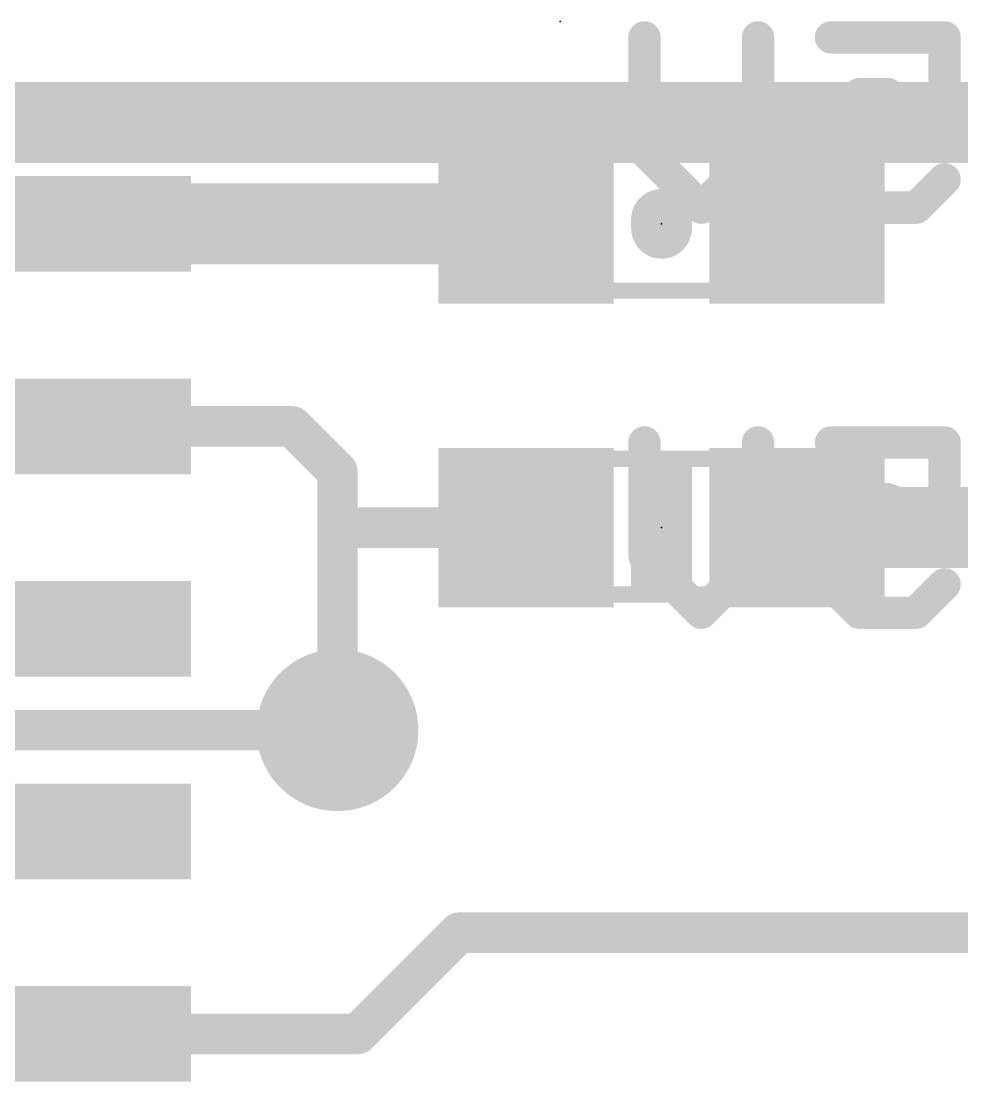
# Model space of a CAD drawing. Extents: x -25 to 82, y -23 to 23.
# Drawn here: x 17.58 to 23.47, y 10.49 to 17.15 of the extents above; entities that cross this region are included whole.
import ezdxf

# ---------------------------------------------------------------- set-up
doc = ezdxf.new("R2010")
doc.units = 0
for name, color, linetype in [('1', 12, 'CONTINUOUS'), ('16', 132, 'CONTINUOUS'), ('18', 110, 'CONTINUOUS'), ('21', 41, 'CONTINUOUS'), ('22', 40, 'CONTINUOUS'), ('23', 53, 'CONTINUOUS'), ('24', 53, 'CONTINUOUS'), ('51', 53, 'CONTINUOUS')]:
    doc.layers.add(name, color=color, linetype=linetype)

# ---------------------------------------------------------------- blocks, each defined once
blk = doc.blocks.new('RECT')
blk.add_solid([(-0.5, -0.5), (0.5, -0.5), (-0.5, 0.5), (0.5, 0.5)])
blk = doc.blocks.new('ROUNDV')
at = {"const_width": 0.5}
blk.add_lwpolyline([(0, -0.25, 1), (0, 0.25, 1), (0, -0.25)], format="xyb", dxfattribs=at)

msp = doc.modelspace()

# ---------------------------------------------------------------- linework, layer by layer
at = {"layer": '1'}
for points, const_width in [([(20.74, 15.875), (15.875, 15.875)], 0.508), ([(20.74, 15.875), (18.04, 15.875)], 0.508), ([(18.04, 14.605), (19.274, 14.605)], 0.254), ([(19.274, 14.605), (19.558, 14.321)], 0.254), ([(19.558, 14.321), (19.558, 13.97)], 0.254), ([(22.44, 13.97), (25.4, 13.97)], 0.508), ([(20.74, 13.97), (19.558, 13.97)], 0.254), ([(19.558, 12.7), (19.558, 13.97)], 0.254), ([(19.685, 10.795), (20.32, 11.43)], 0.254), ([(20.32, 11.43), (29.21, 11.43)], 0.254), ([(18.04, 10.795), (19.685, 10.795)], 0.254)]:
    msp.add_lwpolyline(points, dxfattribs=dict(at, const_width=const_width))
for points, const_width in [([(18.04, 16.002, 1), (18.04, 15.748)], 0.254), ([(20.74, 15.748, 1), (20.74, 16.002)], 0.254), ([(20.74, 15.748, 1), (20.74, 16.002)], 0.254), ([(18.04, 14.6685, 1), (18.04, 14.5415)], 0.127), ([(19.3189, 14.6499, 1), (19.2291, 14.5601)], 0.127), ([(19.274, 14.5415, 1), (19.274, 14.6685)], 0.127), ([(19.6215, 14.321, 1), (19.4945, 14.321)], 0.127), ([(19.5131, 14.2761, 1), (19.6029, 14.3659)], 0.127), ([(22.44, 14.097, 1), (22.44, 13.843)], 0.254), ([(19.558, 14.0335, 1), (19.558, 13.9065)], 0.127), ([(19.6215, 13.97, 1), (19.4945, 13.97)], 0.127), ([(19.4945, 13.97, 1), (19.6215, 13.97)], 0.127), ([(20.74, 13.9065, 1), (20.74, 14.0335)], 0.127), ([(19.4945, 12.7, 1), (19.6215, 12.7)], 0.127), ([(20.32, 11.4935, 1), (20.32, 11.3665)], 0.127), ([(20.3649, 11.3851, 1), (20.2751, 11.4749)], 0.127), ([(18.04, 10.8585, 1), (18.04, 10.7315)], 0.127), ([(19.685, 10.7315, 1), (19.685, 10.8585)], 0.127), ([(19.6401, 10.8399, 1), (19.7299, 10.7501)], 0.127)]:
    msp.add_lwpolyline(points, format="xyb", dxfattribs=dict(at, const_width=const_width))
at = {"layer": '16'}
for points, const_width in [([(16.51, 16.51), (29.21, 16.51)], 0.508), ([(15.748, 12.7), (19.558, 12.7)], 0.254)]:
    msp.add_lwpolyline(points, dxfattribs=dict(at, const_width=const_width))
at = {"layer": '16', "const_width": 0.127}
msp.add_lwpolyline([(19.558, 12.6365, 1), (19.558, 12.7635)], format="xyb", dxfattribs=at)
at = {"layer": '21', "const_width": 0.381}
msp.add_lwpolyline([(21.59, 15.9029), (21.59, 15.8471)], dxfattribs=at)
at = {"layer": '21', "const_width": 0.1905}
for points in [[(21.6852, 15.9029, 1), (21.4947, 15.9029)], [(21.4947, 15.8471, 1), (21.6852, 15.8471)]]:
    msp.add_lwpolyline(points, format="xyb", dxfattribs=at)
at = {"layer": '22', "const_width": 0.2032}
for points in [[(21.4833, 16.3325), (21.4833, 17.0443)], [(22.1951, 17.0443), (22.1951, 16.3325)], [(22.6527, 17.0443), (23.3645, 17.0443)], [(23.3645, 17.0443), (23.3645, 16.5105)], [(22.8307, 16.6884), (22.6527, 16.5105)], [(23.0086, 16.6884), (22.8307, 16.6884)], [(23.3645, 16.5105), (23.0086, 16.6884)], [(22.6527, 16.5105), (22.6527, 16.1546)], [(21.8392, 15.9766), (21.4833, 16.3325)], [(22.1951, 16.3325), (21.8392, 15.9766)], [(22.6527, 16.1546), (22.8307, 15.9766)], [(23.1866, 15.9766), (23.3645, 16.1546)], [(22.8307, 15.9766), (23.1866, 15.9766)], [(21.4833, 13.7925), (21.4833, 14.5043)], [(22.1951, 14.5043), (22.1951, 13.7925)], [(22.6527, 14.5043), (23.3645, 14.5043)], [(23.3645, 14.5043), (23.3645, 13.9705)], [(22.8307, 14.1484), (22.6527, 13.9705)], [(23.0086, 14.1484), (22.8307, 14.1484)], [(23.3645, 13.9705), (23.0086, 14.1484)], [(22.6527, 13.9705), (22.6527, 13.6146)], [(21.8392, 13.4366), (21.4833, 13.7925)], [(22.1951, 13.7925), (21.8392, 13.4366)], [(22.6527, 13.6146), (22.8307, 13.4366)], [(23.1866, 13.4366), (23.3645, 13.6146)], [(22.8307, 13.4366), (23.1866, 13.4366)]]:
    msp.add_lwpolyline(points, dxfattribs=at)
at = {"layer": '22', "const_width": 0.1016}
for points in [[(21.5341, 17.0443, 1), (21.4325, 17.0443)], [(22.2459, 17.0443, 1), (22.1443, 17.0443)], [(22.6527, 17.0951, 1), (22.6527, 16.9935)], [(23.4153, 17.0443, 1), (23.3137, 17.0443)], [(23.3645, 16.9935, 1), (23.3645, 17.0951)], [(22.8307, 16.7392, 1), (22.8307, 16.6376)], [(22.8666, 16.6525, 1), (22.7947, 16.7243)], [(23.0313, 16.7338, 1), (22.9859, 16.643)], [(23.0086, 16.6376, 1), (23.0086, 16.7392)], [(22.7035, 16.5105, 1), (22.6019, 16.5105)], [(22.6168, 16.5464, 1), (22.6886, 16.4745)], [(23.3137, 16.5105, 1), (23.4153, 16.5105)], [(23.3418, 16.465, 1), (23.3872, 16.5559)], [(21.5192, 16.3684, 1), (21.4474, 16.2966)], [(22.231, 16.2966, 1), (22.1592, 16.3684)], [(21.4325, 16.3325, 1), (21.5341, 16.3325)], [(22.1443, 16.3325, 1), (22.2459, 16.3325)], [(22.6886, 16.1905, 1), (22.6168, 16.1186)], [(23.4004, 16.1186, 1), (23.3286, 16.1905)], [(22.6019, 16.1546, 1), (22.7035, 16.1546)], [(21.8033, 16.0125, 1), (21.8751, 15.9407)], [(21.8033, 15.9407, 1), (21.8751, 16.0125)], [(22.8307, 16.0274, 1), (22.8307, 15.9258)], [(22.7947, 15.9407, 1), (22.8666, 16.0125)], [(23.1506, 16.0125, 1), (23.2225, 15.9407)], [(23.1866, 15.9258, 1), (23.1866, 16.0274)], [(21.5341, 14.5043, 1), (21.4325, 14.5043)], [(22.2459, 14.5043, 1), (22.1443, 14.5043)], [(22.6527, 14.5551, 1), (22.6527, 14.4535)], [(23.4153, 14.5043, 1), (23.3137, 14.5043)], [(23.3645, 14.4535, 1), (23.3645, 14.5551)], [(22.8307, 14.1992, 1), (22.8307, 14.0976)], [(22.8666, 14.1125, 1), (22.7947, 14.1843)], [(23.0313, 14.1938, 1), (22.9859, 14.103)], [(23.0086, 14.0976, 1), (23.0086, 14.1992)], [(22.7035, 13.9705, 1), (22.6019, 13.9705)], [(22.6168, 14.0064, 1), (22.6886, 13.9345)], [(23.3418, 13.925, 1), (23.3872, 14.0159)], [(23.3137, 13.9705, 1), (23.4153, 13.9705)], [(21.5192, 13.8284, 1), (21.4474, 13.7566)], [(21.4325, 13.7925, 1), (21.5341, 13.7925)], [(22.1443, 13.7925, 1), (22.2459, 13.7925)], [(22.231, 13.7566, 1), (22.1592, 13.8284)], [(22.6886, 13.6505, 1), (22.6168, 13.5786)], [(23.4004, 13.5786, 1), (23.3286, 13.6505)], [(22.6019, 13.6146, 1), (22.7035, 13.6146)], [(21.8033, 13.4725, 1), (21.8751, 13.4007)], [(21.8033, 13.4007, 1), (21.8751, 13.4725)], [(22.8307, 13.4874, 1), (22.8307, 13.3858)], [(22.7947, 13.4007, 1), (22.8666, 13.4725)], [(23.1506, 13.4725, 1), (23.2225, 13.4007)], [(23.1866, 13.3858, 1), (23.1866, 13.4874)]]:
    msp.add_lwpolyline(points, format="xyb", dxfattribs=at)
at = {"layer": '23'}
for p in [(21.59, 15.875), (21.59, 13.97)]:
    msp.add_point(p, dxfattribs=at)
at = {"layer": '24'}
msp.add_point((20.955, 17.145), dxfattribs=at)
at = {"layer": '51', "const_width": 0.1016}
for points in [[(21.234, 16.307), (21.946, 16.307)], [(21.234, 15.456), (21.946, 15.456)], [(21.234, 14.402), (21.946, 14.402)], [(21.234, 13.551), (21.946, 13.551)]]:
    msp.add_lwpolyline(points, dxfattribs=at)
at = {"layer": '51', "const_width": 0.0508}
for points in [[(21.234, 16.3324, 1), (21.234, 16.2816)], [(21.946, 16.2816, 1), (21.946, 16.3324)], [(21.234, 15.4814, 1), (21.234, 15.4306)], [(21.946, 15.4306, 1), (21.946, 15.4814)], [(21.234, 14.4274, 1), (21.234, 14.3766)], [(21.946, 14.3766, 1), (21.946, 14.4274)], [(21.234, 13.5764, 1), (21.234, 13.5256)], [(21.946, 13.5256, 1), (21.946, 13.5764)]]:
    msp.add_lwpolyline(points, format="xyb", dxfattribs=at)

# ---------------------------------------------------------------- block references
at = {"layer": '1', "xscale": 1.1}
for p in [(20.74, 15.875), (22.44, 15.875), (20.74, 13.97), (22.44, 13.97)]:
    msp.add_blockref('RECT', p, dxfattribs=at)
at = {"layer": '1', "xscale": 0.6, "yscale": 1.2, "rotation": 270}
for p in [(18.04, 15.875), (18.04, 14.605), (18.04, 13.335), (18.04, 12.065), (18.04, 10.795)]:
    msp.add_blockref('RECT', p, dxfattribs=at)
at = {"layer": '18', "xscale": 1.016, "yscale": 1.016}
msp.add_blockref('ROUNDV', (19.558, 12.7), dxfattribs=at)
msp.add_blockref('ROUNDV', (19.558, 12.7), dxfattribs=at)
at = {"layer": '21', "xscale": 0.381, "yscale": 0.762}
msp.add_blockref('RECT', (21.59, 13.97), dxfattribs=at)
at = {"layer": '51', "xscale": 0.5001, "yscale": 0.95}
for p in [(21.0019, 15.8801), (22.1702, 15.8801), (21.0019, 13.9751), (22.1702, 13.9751)]:
    msp.add_blockref('RECT', p, dxfattribs=at)
at = {"layer": '51', "xscale": 0.508, "yscale": 1.143, "rotation": 270}
for p in [(17.7673, 15.875), (17.7673, 14.605), (17.7673, 13.335), (17.7673, 12.065), (17.7673, 10.795)]:
    msp.add_blockref('RECT', p, dxfattribs=at)

doc.saveas('drawing.dxf')
